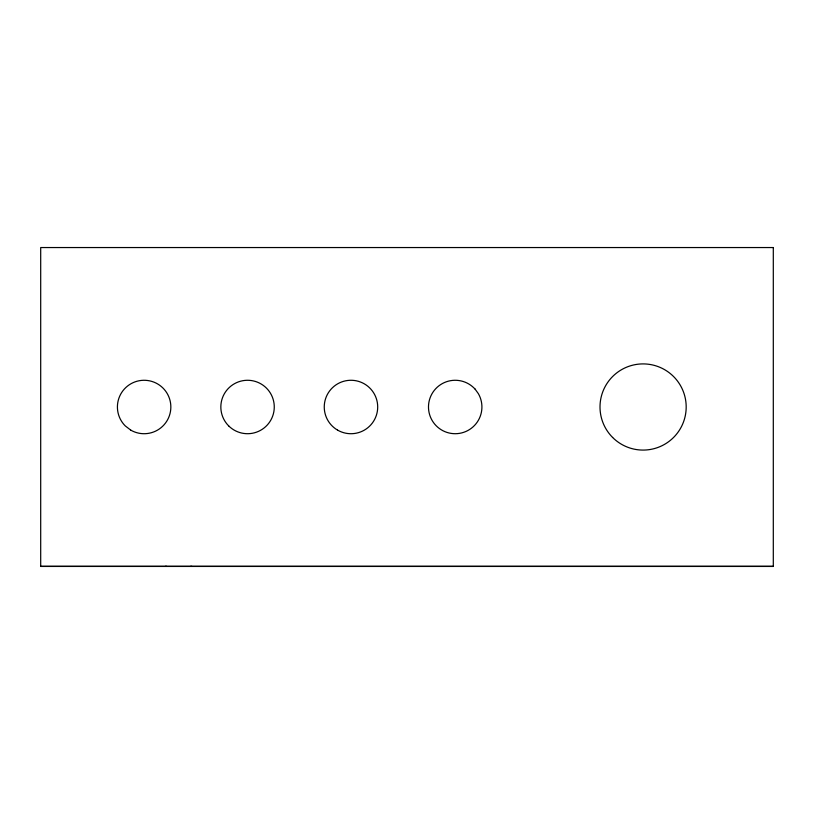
<?xml version="1.0" encoding="UTF-8"?>
<svg xmlns="http://www.w3.org/2000/svg" width="814" height="814" viewBox="0 0 814 814"><rect width="100%" height="100%" fill="white"/><g stroke="black" fill="none" stroke-linecap="round" stroke-linejoin="round"><path stroke-width="1.22" d="M165.283 566.381L166.656 566.381M191.921 566.381L190.547 566.381M40.7 566.3L773.3 566.3M773.3 247.548L40.7 247.548L40.7 566.442L773.3 566.442L773.3 247.548M130.769 430.138L125.234 425.885A26.72 26.72 0 0 1 134.992 381.888A26.72 26.72 0 0 1 170.747 409.32A26.72 26.72 0 0 1 130.769 430.138M474.969 388.96L474.104 388.105A26.72 26.72 0 0 0 430.097 397.853A26.72 26.72 0 0 0 457.539 433.608A26.72 26.72 0 0 0 478.347 393.64L474.969 388.96M612.627 437.464A43.091 43.091 0 0 0 684.716 418.152A43.091 43.091 0 0 0 631.939 365.374A43.091 43.091 0 0 0 612.627 437.464M337.617 430.138A26.72 26.72 0 0 0 377.696 407A26.72 26.72 0 0 0 337.617 383.852A26.72 26.72 0 0 0 337.617 430.138M228.663 425.885A26.72 26.72 0 0 0 273.362 413.909A26.72 26.72 0 0 0 240.639 381.186A26.72 26.72 0 0 0 228.663 425.885"/></g></svg>
